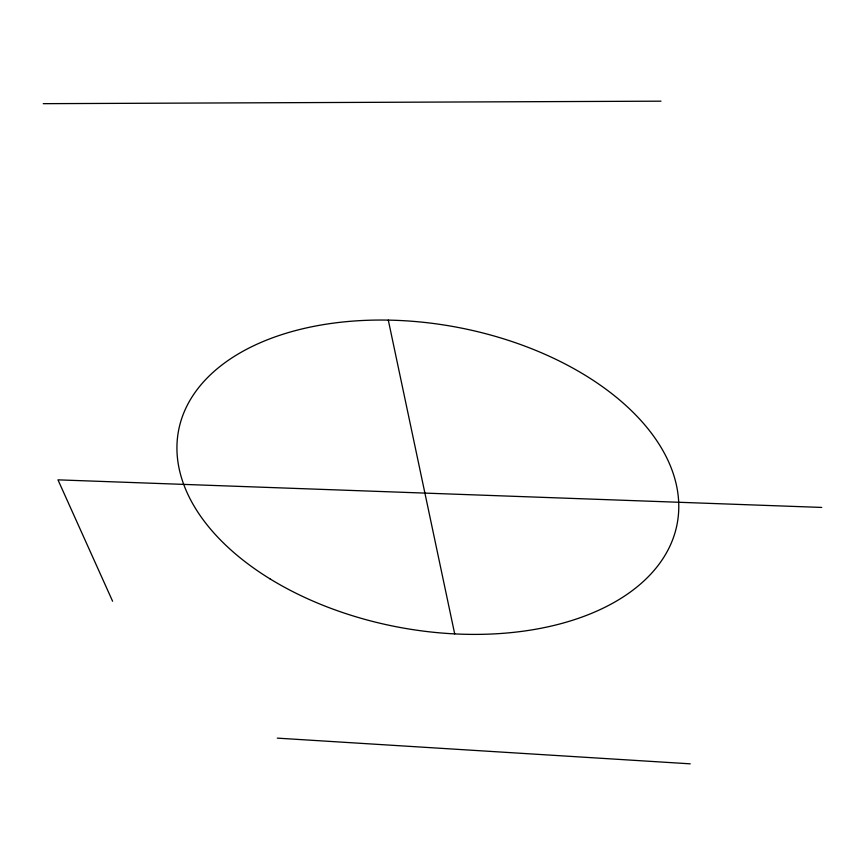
<?xml version="1.0" encoding="UTF-8"?>
<svg xmlns="http://www.w3.org/2000/svg" width="865" height="865" viewBox="0 0 865 865"><rect width="100%" height="100%" fill="white"/><g stroke="black" fill="none" stroke-linecap="round" stroke-linejoin="round"><path stroke-width="1.3" d="M43.25 103.67L660.99 101.173M821.75 507.431L57.966 479.848L112.601 601.229M277.297 738.137L690.227 763.827M388.299 320.104L454.698 633.894M269.891 578.793A253.629 152.791 10.5 0 0 675.684 530.31A253.629 152.791 10.5 0 0 337.966 322.558A253.629 152.791 10.5 0 0 269.891 578.793"/></g></svg>
